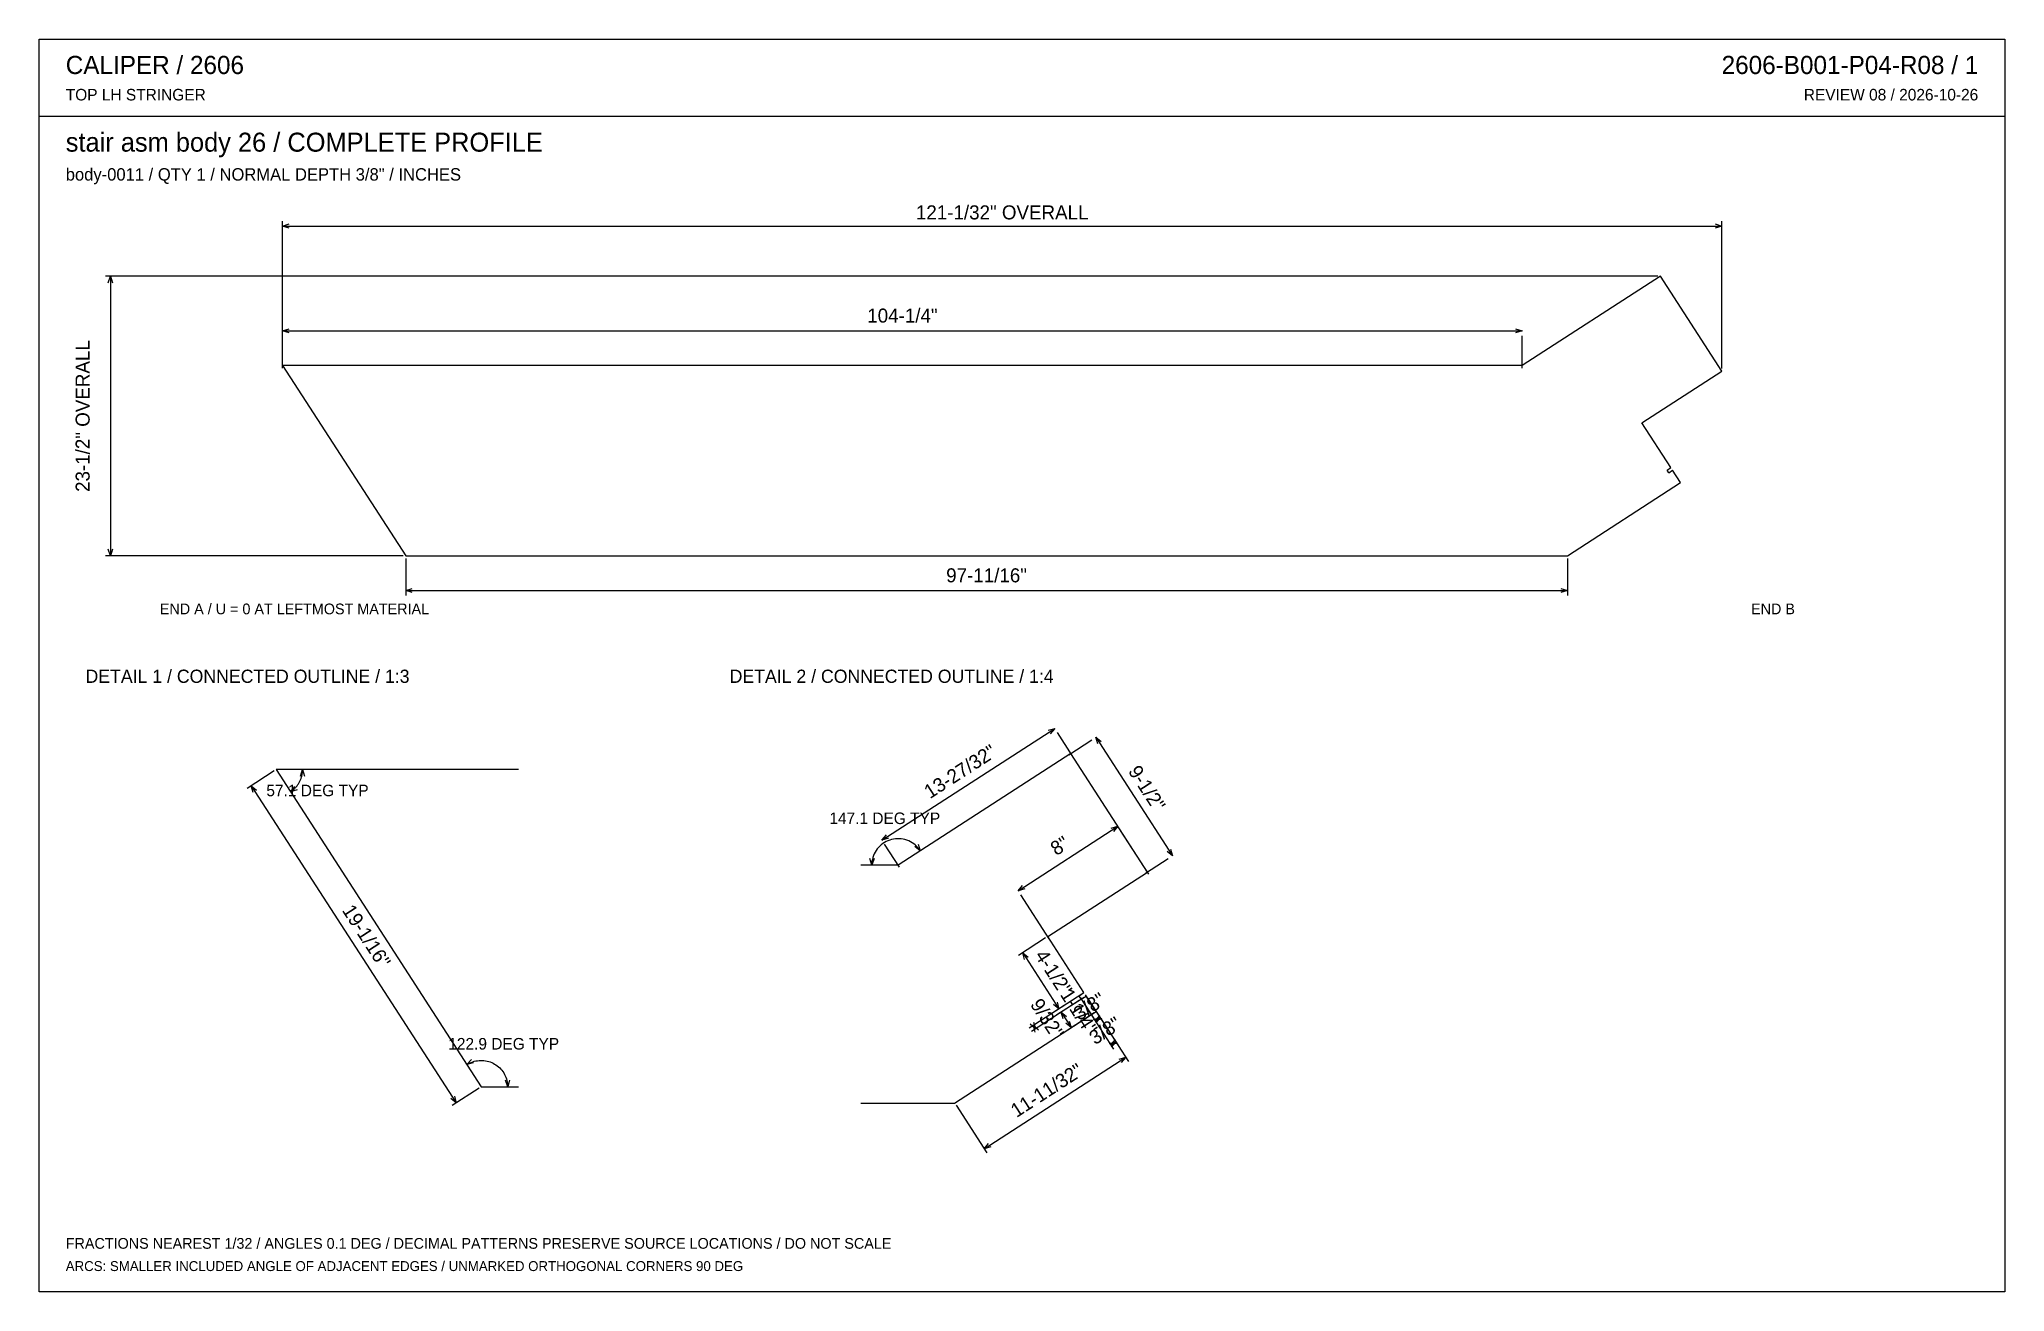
# Model space of a CAD drawing. Header units: inches. Extents: x 0.5 to 33.5, y 0.5 to 21.5.
import ezdxf
from ezdxf.enums import TextEntityAlignment as Align

# ---------------------------------------------------------------- set-up
doc = ezdxf.new("R2010")
doc.units = ezdxf.units.IN
doc.header["$MEASUREMENT"] = 0

msp = doc.modelspace()

# ---------------------------------------------------------------- linework, layer by layer
at = {"layer": 'ANNOTATION'}
for p, q in [((4.564, 16.085), (4.564, 18.472)), ((4.564, 18.389), (4.675, 18.424)), ((4.564, 18.389), (28.769, 18.389)), ((4.675, 18.354), (4.564, 18.389)), ((28.658, 18.424), (28.769, 18.389)), ((28.769, 18.389), (28.658, 18.354)), ((28.769, 15.992), (28.769, 18.472)), ((27.696, 17.546), (1.583, 17.546)), ((1.632, 17.435), (1.667, 17.546)), ((1.667, 17.546), (1.667, 12.843)), ((1.667, 17.546), (1.701, 17.435)), ((4.564, 16.626), (4.675, 16.661)), ((4.564, 16.626), (25.413, 16.626)), ((4.675, 16.592), (4.564, 16.626)), ((4.564, 16.001), (4.564, 16.543)), ((25.302, 16.661), (25.413, 16.626)), ((25.413, 16.626), (25.302, 16.592)), ((25.413, 16.001), (25.413, 16.543)), ((1.667, 12.843), (1.632, 12.954)), ((1.701, 12.954), (1.667, 12.843)), ((6.592, 12.843), (1.583, 12.843)), ((6.634, 12.801), (6.634, 12.176)), ((26.174, 12.801), (26.174, 12.176)), ((6.634, 12.26), (6.745, 12.294)), ((6.634, 12.26), (26.174, 12.26)), ((6.745, 12.225), (6.634, 12.26)), ((26.062, 12.294), (26.174, 12.26)), ((26.174, 12.26), (26.062, 12.225)), ((14.645, 8.064), (17.55, 9.943)), ((17.438, 9.911), (17.55, 9.943)), ((17.55, 9.943), (17.476, 9.853)), ((17.844, 9.488), (17.595, 9.873)), ((17.787, 9.5), (18.172, 9.749)), ((18.242, 9.794), (19.531, 7.8)), ((18.273, 9.682), (18.242, 9.794)), ((18.242, 9.794), (18.331, 9.72)), ((4.421, 9.227), (3.966, 8.933)), ((4.036, 8.978), (7.485, 3.645)), ((4.067, 8.866), (4.036, 8.978)), ((4.036, 8.978), (4.126, 8.904)), ((4.697, 8.877), (4.771, 8.967)), ((4.757, 8.923), (4.767, 8.932)), ((4.767, 8.932), (4.775, 8.941)), ((4.775, 8.941), (4.784, 8.95)), ((4.784, 8.95), (4.793, 8.96)), ((4.793, 8.96), (4.801, 8.969)), ((4.801, 8.969), (4.809, 8.979)), ((4.809, 8.979), (4.816, 8.989)), ((4.816, 8.989), (4.823, 9)), ((4.823, 9), (4.83, 9.01)), ((4.83, 9.01), (4.837, 9.021)), ((4.837, 9.021), (4.843, 9.032)), ((4.843, 9.032), (4.849, 9.043)), ((4.849, 9.043), (4.855, 9.054)), ((4.855, 9.054), (4.861, 9.066)), ((4.861, 9.066), (4.866, 9.077)), ((4.864, 9.139), (4.9, 9.25)), ((4.866, 9.077), (4.87, 9.089)), ((4.87, 9.089), (4.875, 9.101)), ((4.875, 9.101), (4.879, 9.113)), ((4.879, 9.113), (4.883, 9.125)), ((4.883, 9.125), (4.886, 9.137)), ((4.886, 9.137), (4.889, 9.15)), ((4.889, 9.15), (4.892, 9.162)), ((4.892, 9.162), (4.894, 9.174)), ((4.894, 9.174), (4.896, 9.187)), ((4.896, 9.187), (4.898, 9.199)), ((4.898, 9.199), (4.899, 9.212)), ((4.899, 9.212), (4.9, 9.225)), ((4.9, 9.237), (4.9, 9.25)), ((4.9, 9.25), (4.934, 9.138)), ((4.9, 9.225), (4.9, 9.237)), ((4.809, 8.91), (4.697, 8.877)), ((4.697, 8.877), (4.708, 8.884)), ((4.708, 8.884), (4.718, 8.891)), ((4.718, 8.891), (4.728, 8.899)), ((4.728, 8.899), (4.738, 8.907)), ((4.738, 8.907), (4.748, 8.915)), ((4.748, 8.915), (4.757, 8.923)), ((16.934, 7.212), (18.614, 8.298)), ((18.501, 8.267), (18.614, 8.298)), ((18.614, 8.298), (18.539, 8.209)), ((14.586, 7.941), (14.565, 7.916)), ((14.609, 7.965), (14.586, 7.941)), ((14.633, 7.987), (14.609, 7.965)), ((14.659, 8.006), (14.633, 7.987)), ((14.645, 8.064), (14.719, 8.153)), ((14.757, 8.095), (14.645, 8.064)), ((14.686, 8.024), (14.659, 8.006)), ((14.715, 8.04), (14.686, 8.024)), ((14.939, 7.609), (14.69, 7.994)), ((14.745, 8.054), (14.715, 8.04)), ((14.775, 8.065), (14.745, 8.054)), ((14.806, 8.075), (14.775, 8.065)), ((14.838, 8.081), (14.806, 8.075)), ((14.87, 8.086), (14.838, 8.081)), ((14.903, 8.088), (14.87, 8.086)), ((14.936, 8.088), (14.903, 8.088)), ((14.968, 8.085), (14.936, 8.088)), ((15, 8.08), (14.968, 8.085)), ((15.032, 8.073), (15, 8.08)), ((15.063, 8.063), (15.032, 8.073)), ((15.094, 8.052), (15.063, 8.063)), ((15.123, 8.037), (15.094, 8.052)), ((15.151, 8.021), (15.123, 8.037)), ((15.178, 8.003), (15.151, 8.021)), ((15.204, 7.983), (15.178, 8.003)), ((15.29, 7.885), (15.197, 7.956)), ((15.228, 7.961), (15.204, 7.983)), ((15.25, 7.937), (15.228, 7.961)), ((15.271, 7.912), (15.25, 7.937)), ((15.254, 7.996), (15.29, 7.885)), ((19.134, 7.493), (18.659, 8.228)), ((14.472, 7.644), (14.441, 7.756)), ((14.511, 7.754), (14.472, 7.644)), ((14.473, 7.676), (14.472, 7.644)), ((14.477, 7.709), (14.473, 7.676)), ((14.483, 7.741), (14.477, 7.709)), ((14.491, 7.772), (14.483, 7.741)), ((14.502, 7.803), (14.491, 7.772)), ((14.514, 7.833), (14.502, 7.803)), ((14.529, 7.862), (14.514, 7.833)), ((14.546, 7.89), (14.529, 7.862)), ((14.565, 7.916), (14.546, 7.89)), ((15.29, 7.885), (15.271, 7.912)), ((19.076, 7.506), (19.461, 7.755)), ((19.531, 7.8), (19.442, 7.874)), ((19.5, 7.912), (19.531, 7.8)), ((16.934, 7.212), (17.009, 7.302)), ((17.046, 7.243), (16.934, 7.212)), ((17.455, 6.407), (16.979, 7.142)), ((17.397, 6.42), (16.942, 6.126)), ((17.012, 6.171), (17.622, 5.228)), ((17.043, 6.059), (17.012, 6.171)), ((17.012, 6.171), (17.102, 6.096)), ((17.926, 5.425), (17.121, 4.904)), ((17.962, 5.368), (17.158, 4.848)), ((17.622, 5.228), (17.532, 5.303)), ((18.007, 5.477), (17.552, 5.183)), ((18.043, 5.42), (17.588, 5.126)), ((17.59, 5.34), (17.622, 5.228)), ((17.983, 5.413), (18.277, 4.958)), ((18.02, 5.356), (18.54, 4.551)), ((18.064, 5.465), (18.358, 5.01)), ((18.101, 5.408), (18.621, 4.603)), ((17.228, 4.893), (17.138, 4.968)), ((17.196, 5.005), (17.228, 4.893)), ((17.658, 5.172), (17.827, 4.911)), ((17.69, 5.059), (17.658, 5.172)), ((17.658, 5.172), (17.748, 5.097)), ((17.827, 4.911), (17.737, 4.986)), ((18.212, 5.16), (17.757, 4.866)), ((17.795, 5.023), (17.827, 4.911)), ((18.201, 5.049), (18.313, 5.08)), ((18.232, 5.028), (18.307, 5.117)), ((18.232, 5.028), (18.313, 5.08)), ((18.344, 5.059), (18.232, 5.028)), ((18.313, 5.08), (18.239, 4.99)), ((18.269, 5.148), (18.79, 4.343)), ((17.191, 4.95), (17.228, 4.893)), ((17.222, 4.838), (17.191, 4.95)), ((17.191, 4.95), (17.28, 4.875)), ((18.464, 4.642), (18.576, 4.673)), ((18.495, 4.621), (18.57, 4.711)), ((18.495, 4.621), (18.576, 4.673)), ((18.607, 4.652), (18.495, 4.621)), ((18.576, 4.673), (18.502, 4.584)), ((7.664, 4.29), (7.741, 4.377)), ((7.777, 4.318), (7.664, 4.29)), ((7.664, 4.29), (7.687, 4.304)), ((7.687, 4.304), (7.711, 4.317)), ((7.711, 4.317), (7.736, 4.328)), ((7.736, 4.328), (7.762, 4.337)), ((7.762, 4.337), (7.788, 4.345)), ((7.788, 4.345), (7.814, 4.352)), ((7.814, 4.352), (7.841, 4.356)), ((7.841, 4.356), (7.868, 4.36)), ((7.868, 4.36), (7.895, 4.361)), ((7.895, 4.361), (7.922, 4.361)), ((7.922, 4.361), (7.949, 4.359)), ((7.949, 4.359), (7.976, 4.355)), ((7.976, 4.355), (8.003, 4.35)), ((8.003, 4.35), (8.03, 4.343)), ((8.03, 4.343), (8.055, 4.335)), ((8.055, 4.335), (8.081, 4.325)), ((8.081, 4.325), (8.105, 4.313)), ((8.105, 4.313), (8.129, 4.3)), ((8.129, 4.3), (8.152, 4.286)), ((16.365, 2.874), (18.744, 4.413)), ((18.632, 4.382), (18.744, 4.413)), ((18.744, 4.413), (18.67, 4.324)), ((8.152, 4.286), (8.175, 4.27)), ((8.175, 4.27), (8.196, 4.253)), ((8.196, 4.253), (8.216, 4.234)), ((8.216, 4.234), (8.235, 4.215)), ((8.235, 4.215), (8.252, 4.194)), ((8.252, 4.194), (8.269, 4.172)), ((8.269, 4.172), (8.284, 4.15)), ((8.284, 4.15), (8.297, 4.126)), ((8.297, 4.126), (8.309, 4.102)), ((8.309, 4.102), (8.32, 4.076)), ((8.35, 3.917), (8.311, 4.027)), ((8.32, 4.076), (8.329, 4.051)), ((8.329, 4.051), (8.336, 4.025)), ((8.336, 4.025), (8.342, 3.998)), ((8.342, 3.998), (8.346, 3.971)), ((8.346, 3.971), (8.349, 3.944)), ((8.381, 4.029), (8.35, 3.917)), ((7.485, 3.645), (7.396, 3.72)), ((7.87, 3.894), (7.415, 3.6)), ((7.454, 3.757), (7.485, 3.645)), ((8.349, 3.944), (8.35, 3.917)), ((15.89, 3.609), (16.41, 2.804)), ((16.365, 2.874), (16.439, 2.964)), ((16.477, 2.905), (16.365, 2.874))]:
    msp.add_line(p, q, dxfattribs=at)
at = {"layer": 'OUTLINE'}
for p, q in [((0.472, 21.528), (33.528, 21.528)), ((0.472, 0.472), (0.472, 21.528)), ((33.528, 21.528), (33.528, 0.472)), ((0.472, 20.236), (33.528, 20.236)), ((27.737, 17.546), (25.413, 16.043)), ((28.769, 15.951), (27.737, 17.546)), ((25.413, 16.043), (4.564, 16.043)), ((4.564, 16.043), (6.634, 12.843)), ((27.426, 15.082), (28.769, 15.951)), ((27.913, 14.328), (27.426, 15.082)), ((27.849, 14.286), (27.913, 14.328)), ((27.878, 14.24), (27.849, 14.286)), ((27.878, 14.24), (27.943, 14.282)), ((28.077, 14.074), (27.943, 14.282)), ((26.174, 12.843), (28.077, 14.074)), ((6.634, 12.843), (26.174, 12.843)), ((17.822, 9.523), (14.916, 7.644)), ((19.111, 7.528), (17.822, 9.523)), ((8.53, 9.25), (4.456, 9.25)), ((4.456, 9.25), (7.905, 3.917)), ((14.916, 7.644), (14.291, 7.644)), ((17.432, 6.442), (19.111, 7.528)), ((18.042, 5.5), (17.432, 6.442)), ((17.961, 5.448), (18.042, 5.5)), ((17.997, 5.391), (17.961, 5.448)), ((17.997, 5.391), (18.078, 5.443)), ((18.247, 5.183), (18.078, 5.443)), ((15.867, 3.644), (18.247, 5.183)), ((7.905, 3.917), (8.53, 3.917)), ((14.291, 3.644), (15.867, 3.644)), ((33.528, 0.472), (0.472, 0.472))]:
    msp.add_line(p, q, dxfattribs=at)

# ---------------------------------------------------------------- texts
at = {"layer": 'ANNOTATION'}
for s, height, p in [('CALIPER / 2606', 0.30556, (0.917, 20.944)), ('TOP LH STRINGER', 0.19444, (0.917, 20.5)), ('stair asm body 26 / COMPLETE PROFILE', 0.31944, (0.917, 19.639)), ('body-0011 / QTY 1 / NORMAL DEPTH 3/8" / INCHES', 0.20833, (0.917, 19.153)), ('END A / U = 0 AT LEFTMOST MATERIAL', 0.18056, (2.5, 11.861)), ('DETAIL 1 / CONNECTED OUTLINE / 1:3', 0.22222, (1.25, 10.708)), ('DETAIL 2 / CONNECTED OUTLINE / 1:4', 0.22222, (12.083, 10.708)), ('FRACTIONS NEAREST 1/32 / ANGLES 0.1 DEG / DECIMAL PATTERNS PRESERVE SOURCE LOCATIONS / DO NOT SCALE', 0.18056, (0.917, 1.194)), ('ARCS: SMALLER INCLUDED ANGLE OF ADJACENT EDGES / UNMARKED ORTHOGONAL CORNERS 90 DEG', 0.16667, (0.917, 0.819))]:
    msp.add_text(s, height=height, dxfattribs=at).set_placement(p)
for s, height, p in [('2606-B001-P04-R08 / 1', 0.30556, (33.083, 20.944)), ('REVIEW 08 / 2026-10-26', 0.19444, (33.083, 20.5)), ('END B', 0.1806, (30, 11.861))]:
    msp.add_text(s, height=height, dxfattribs=at).set_placement(p, align=Align.RIGHT)
for s, height, p in [('121-1/32" OVERALL', 0.23611, (16.667, 18.5)), ('104-1/4"', 0.2361, (14.989, 16.765)), ('97-11/16"', 0.2361, (16.404, 12.398)), ('57.1 DEG TYP', 0.19444, (5.151, 8.802)), ('147.1 DEG TYP', 0.19444, (14.692, 8.334)), ('122.9 DEG TYP', 0.19444, (8.283, 4.543))]:
    msp.add_text(s, height=height, dxfattribs=at).set_placement(p, align=Align.CENTER)
for s, height, rotation, p in [('23-1/2" OVERALL', 0.23611, 90, (1.319, 15.194)), ('13-27/32"', 0.2361, 32.8905, (16.022, 9.12)), ('9-1/2"', 0.2361, -57.1095, (19.003, 8.873)), ('8"', 0.2361, 32.8905, (17.698, 7.872)), ('19-1/16"', 0.2361, -57.1095, (5.877, 6.387)), ('4-1/2"', 0.2361, -57.1095, (17.434, 5.775)), ('9/32"', 0.2361, -57.1095, (17.326, 4.997)), ('1-1/4"', 0.2361, -57.1095, (17.859, 5.117)), ('3/8"', 0.2361, 32.8905, (18.197, 5.17)), ('3/8"', 0.2361, 32.8905, (18.46, 4.764)), ('11-11/32"', 0.2361, 32.8905, (17.479, 3.76))]:
    msp.add_text(s, height=height, rotation=rotation, dxfattribs=at).set_placement(p, align=Align.CENTER)

doc.saveas('drawing.dxf')
